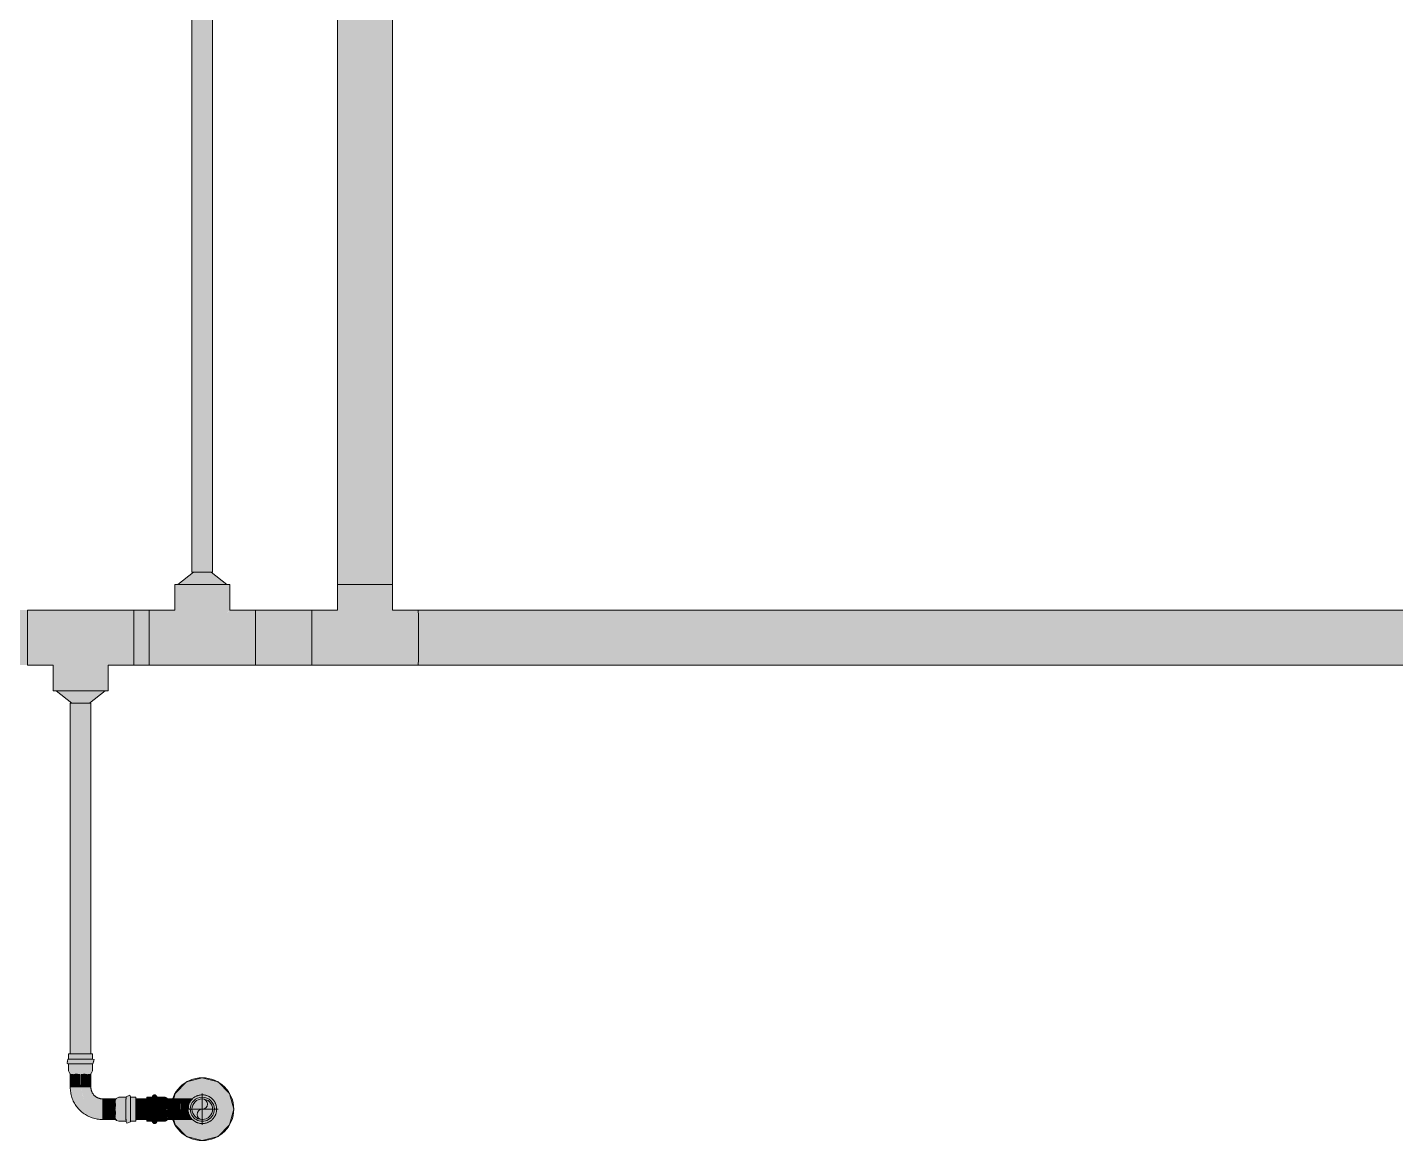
# Model space of a CAD drawing. Header units: inches. Extents: x -3385 to 41, y 7 to 1342.
# Drawn here: x -221.1 to -134.1, y 33.7 to 104.6 of the extents above; entities that cross this region are included whole.
import ezdxf

# ---------------------------------------------------------------- set-up
doc = ezdxf.new("R2010")
doc.units = ezdxf.units.IN
doc.header["$MEASUREMENT"] = 0
for name, color, linetype, lineweight in [('A-ANNO-NOTE', 131, 'Continuous', 9), ('P-PIPE', 3, 'Continuous', 9), ('P-PIPE-CNTR', 3, 'Continuous', 9)]:
    doc.layers.add(name, color=color, linetype=linetype, lineweight=lineweight)

# ---------------------------------------------------------------- blocks, each defined once
blk = doc.blocks.new('Victaulic-VicPress316-Elbow 90-45deg Style P568_P571 - Standard-V12-LOWER PARKING')
at = {"layer": 'P-PIPE'}
for points in [[(-212.958, 35.742), (-212.891, 35.742), (-212.891, 36.509), (-212.942, 36.602), (-213.036, 36.654), (-213.137, 36.591), (-213.182, 36.509), (-213.182, 35.742), (-212.963, 35.742)], [(-209.234, 35.742), (-209.161, 35.742), (-209.149, 36.071), (-209.33, 36.361), (-209.535, 36.521), (-209.667, 36.591), (-209.841, 36.636), (-210.022, 36.654), (-210.179, 36.602), (-210.333, 36.591), (-210.542, 36.471), (-210.67, 36.361), (-210.851, 36.071), (-210.839, 35.742), (-210.767, 35.742), (-210.542, 36.284), (-210, 36.509), (-209.458, 36.284), (-209.234, 35.743)], [(-213.182, 35.742), (-213.182, 36.509), (-213.52, 36.509), (-213.52, 35.742), (-213.308, 35.742)], [(-213.182, 34.976), (-213.182, 35.742), (-213.52, 35.742), (-213.52, 34.976)], [(-213.036, 34.83), (-212.937, 34.893), (-212.891, 34.976), (-212.891, 35.742), (-213.182, 35.742), (-213.182, 34.976), (-213.128, 34.877)], [(-212.854, 35.742), (-212.439, 35.742), (-212.439, 36.509), (-212.891, 36.495), (-212.891, 35.742)], [(-212.755, 34.976), (-212.439, 34.989), (-212.439, 35.742), (-212.891, 35.742), (-212.891, 34.976)], [(-212.317, 35.742), (-212.224, 35.755), (-212.25, 35.917), (-212.24, 36.098), (-212.245, 36.172), (-212.223, 36.212), (-212.253, 36.335), (-212.245, 36.385), (-212.222, 36.4), (-212.3, 36.461), (-212.377, 36.497), (-212.439, 36.497), (-212.439, 35.742), (-212.375, 35.742)], [(-212.439, 34.976), (-212.359, 34.989), (-212.224, 35.086), (-212.253, 35.124), (-212.241, 35.219), (-212.225, 35.282), (-212.244, 35.32), (-212.244, 35.517), (-212.241, 35.628), (-212.221, 35.742), (-212.439, 35.742), (-212.439, 34.989)], [(-211.393, 35.742), (-211.393, 36.4), (-212.24, 36.388), (-212.256, 36.376), (-212.237, 36.255), (-212.225, 36.202), (-212.245, 36.172), (-212.244, 35.976), (-212.249, 35.901), (-212.221, 35.742), (-211.537, 35.742)], [(-211.393, 35.085), (-211.393, 35.742), (-212.224, 35.729), (-212.25, 35.567), (-212.24, 35.387), (-212.245, 35.312), (-212.223, 35.273), (-212.253, 35.169), (-212.238, 35.096), (-212.219, 35.085)], [(-210.839, 35.742), (-210.838, 36.094), (-210.669, 36.362), (-210.635, 36.4), (-211.393, 36.39), (-211.381, 35.742), (-210.845, 35.742)], [(-210.625, 35.085), (-210.699, 35.166), (-210.851, 35.414), (-210.899, 35.597), (-210.912, 35.742), (-211.393, 35.742), (-211.393, 35.085), (-210.635, 35.085)], [(-209.978, 34.83), (-209.821, 34.883), (-209.667, 34.893), (-209.458, 35.013), (-209.33, 35.124), (-209.149, 35.414), (-209.103, 35.575), (-209.088, 35.742), (-209.234, 35.742), (-209.458, 35.2), (-210, 34.976), (-210.542, 35.2), (-210.767, 35.742), (-210.912, 35.742), (-210.897, 35.575), (-210.839, 35.393), (-210.67, 35.124), (-210.465, 34.963), (-210.333, 34.893), (-210.159, 34.848)], [(-209.234, 35.742), (-209.458, 36.284), (-210, 36.509), (-210.542, 36.284), (-210.767, 35.742), (-210.657, 35.743), (-210.635, 35.913), (-210.569, 36.072), (-210.465, 36.208), (-210.329, 36.312), (-210.17, 36.378), (-210, 36.4), (-209.83, 36.378), (-209.671, 36.312), (-209.535, 36.207), (-209.431, 36.072), (-209.365, 35.913), (-209.343, 35.742)], [(-210, 34.976), (-209.458, 35.2), (-209.234, 35.742), (-209.343, 35.741), (-209.365, 35.573), (-209.431, 35.414), (-209.54, 35.274), (-209.671, 35.173), (-209.83, 35.108), (-210.002, 35.086), (-210.17, 35.108), (-210.329, 35.173), (-210.465, 35.279), (-210.569, 35.414), (-210.635, 35.573), (-210.657, 35.742), (-210.767, 35.742), (-210.542, 35.2), (-210.161, 35.042)]]:
    blk.add_hatch(color=256, dxfattribs=at).paths.add_polyline_path(points, flags=0)
for p, q in [((-213.182, 36.509), (-213.52, 36.509)), ((-213.52, 36.509), (-213.52, 35.742)), ((-213.52, 35.742), (-213.52, 34.976)), ((-213.182, 35.742), (-213.182, 36.509)), ((-213.182, 34.976), (-213.182, 35.742)), ((-212.891, 35.742), (-212.891, 36.509)), ((-212.891, 34.976), (-212.891, 35.742)), ((-212.439, 36.509), (-212.891, 36.509)), ((-211.393, 36.4), (-212.287, 36.4)), ((-213.52, 34.976), (-213.182, 34.976)), ((-212.891, 34.976), (-212.439, 34.976)), ((-212.284, 35.085), (-211.393, 35.085)), ((-210.004, 35.085), (-210.01, 35.085)), ((-209.967, 35.086), (-209.993, 35.085))]:
    blk.add_line(p, q, dxfattribs=at)
at = {"layer": 'P-PIPE', "flags": 128}
for points in [[(-213.182, 36.509), (-213.181, 36.515), (-213.181, 36.52), (-213.18, 36.526), (-213.18, 36.532), (-213.179, 36.538), (-213.177, 36.543), (-213.176, 36.549), (-213.174, 36.555), (-213.172, 36.56), (-213.17, 36.565), (-213.168, 36.571), (-213.165, 36.576), (-213.162, 36.581), (-213.159, 36.586), (-213.156, 36.591), (-213.153, 36.596), (-213.149, 36.6), (-213.145, 36.605), (-213.141, 36.609), (-213.137, 36.613), (-213.133, 36.617), (-213.129, 36.621), (-213.124, 36.624), (-213.119, 36.628), (-213.115, 36.631), (-213.11, 36.634), (-213.105, 36.637), (-213.099, 36.64), (-213.094, 36.642), (-213.089, 36.644), (-213.083, 36.646), (-213.078, 36.648), (-213.072, 36.65), (-213.066, 36.651), (-213.061, 36.652), (-213.055, 36.653), (-213.049, 36.654), (-213.043, 36.654), (-213.038, 36.654), (-213.032, 36.654), (-213.026, 36.654), (-213.02, 36.653), (-213.014, 36.653), (-213.009, 36.652), (-213.003, 36.65), (-212.997, 36.649), (-212.992, 36.647), (-212.986, 36.645), (-212.981, 36.643), (-212.975, 36.641), (-212.97, 36.639), (-212.965, 36.636), (-212.96, 36.633), (-212.955, 36.63), (-212.95, 36.626), (-212.946, 36.623), (-212.941, 36.619), (-212.937, 36.615), (-212.933, 36.611), (-212.929, 36.607), (-212.925, 36.603), (-212.921, 36.598), (-212.918, 36.593), (-212.914, 36.589), (-212.911, 36.584), (-212.908, 36.579), (-212.906, 36.574), (-212.903, 36.568), (-212.901, 36.563), (-212.899, 36.557), (-212.897, 36.552), (-212.895, 36.546), (-212.894, 36.541), (-212.893, 36.535), (-212.892, 36.529), (-212.891, 36.523), (-212.891, 36.518), (-212.891, 36.512), (-212.891, 36.509)], [(-209.088, 35.742), (-209.089, 35.779), (-209.091, 35.815), (-209.095, 35.851), (-209.1, 35.887), (-209.106, 35.923), (-209.114, 35.959), (-209.124, 35.994), (-209.134, 36.029), (-209.146, 36.063), (-209.16, 36.097), (-209.175, 36.131), (-209.191, 36.163), (-209.209, 36.195), (-209.227, 36.227), (-209.247, 36.257), (-209.268, 36.287), (-209.291, 36.316), (-209.314, 36.344), (-209.339, 36.37), (-209.365, 36.396), (-209.391, 36.421), (-209.419, 36.445), (-209.447, 36.468), (-209.477, 36.489), (-209.507, 36.51), (-209.538, 36.529), (-209.57, 36.547), (-209.603, 36.563), (-209.636, 36.578), (-209.67, 36.592), (-209.704, 36.605), (-209.739, 36.616), (-209.774, 36.626), (-209.809, 36.634), (-209.845, 36.641), (-209.881, 36.646), (-209.917, 36.65), (-209.954, 36.653), (-209.99, 36.654), (-210.027, 36.654), (-210.063, 36.652), (-210.099, 36.649), (-210.136, 36.644), (-210.172, 36.638), (-210.207, 36.63), (-210.243, 36.621), (-210.278, 36.611), (-210.312, 36.599), (-210.346, 36.586), (-210.38, 36.571), (-210.412, 36.556), (-210.445, 36.538), (-210.476, 36.52), (-210.507, 36.5), (-210.537, 36.48), (-210.566, 36.457), (-210.594, 36.434), (-210.621, 36.41), (-210.647, 36.385), (-210.673, 36.358), (-210.697, 36.331), (-210.72, 36.303), (-210.741, 36.273), (-210.762, 36.243), (-210.781, 36.212), (-210.8, 36.181), (-210.817, 36.148), (-210.832, 36.115), (-210.846, 36.082), (-210.859, 36.048), (-210.871, 36.013), (-210.881, 35.978), (-210.89, 35.943), (-210.897, 35.907), (-210.903, 35.871), (-210.907, 35.835), (-210.91, 35.798), (-210.912, 35.762), (-210.912, 35.742)], [(-213.182, 36.509), (-213.182, 36.508), (-213.182, 36.506), (-213.182, 36.503), (-213.182, 36.499), (-213.182, 36.493), (-213.182, 36.487), (-213.182, 36.479), (-213.182, 36.47), (-213.182, 36.46), (-213.182, 36.448), (-213.182, 36.436), (-213.182, 36.422), (-213.182, 36.407), (-213.182, 36.392), (-213.182, 36.375), (-213.182, 36.357), (-213.182, 36.338), (-213.182, 36.318), (-213.182, 36.298), (-213.182, 36.276), (-213.182, 36.254), (-213.182, 36.231), (-213.182, 36.207), (-213.182, 36.182), (-213.182, 36.156), (-213.182, 36.13), (-213.182, 36.104), (-213.182, 36.076), (-213.182, 36.048), (-213.182, 36.02), (-213.182, 35.991), (-213.182, 35.962), (-213.182, 35.932), (-213.182, 35.903), (-213.182, 35.873), (-213.182, 35.842), (-213.182, 35.812), (-213.182, 35.781), (-213.182, 35.751), (-213.182, 35.742)], [(-213.182, 35.742), (-213.182, 35.712), (-213.182, 35.681), (-213.182, 35.65), (-213.182, 35.62), (-213.182, 35.59), (-213.182, 35.56), (-213.182, 35.53), (-213.182, 35.501), (-213.182, 35.472), (-213.182, 35.444), (-213.182, 35.416), (-213.182, 35.388), (-213.182, 35.361), (-213.182, 35.335), (-213.182, 35.309), (-213.182, 35.284), (-213.182, 35.26), (-213.182, 35.237), (-213.182, 35.214), (-213.182, 35.192), (-213.182, 35.171), (-213.182, 35.151), (-213.182, 35.132), (-213.182, 35.114), (-213.182, 35.097), (-213.182, 35.081), (-213.182, 35.066), (-213.182, 35.052), (-213.182, 35.04), (-213.182, 35.028), (-213.182, 35.017), (-213.182, 35.008), (-213.182, 35), (-213.182, 34.993), (-213.182, 34.987), (-213.182, 34.982), (-213.182, 34.979), (-213.182, 34.977), (-213.182, 34.976), (-213.182, 34.976)], [(-213.182, 36.467), (-213.182, 36.477), (-213.182, 36.485), (-213.182, 36.492), (-213.182, 36.498), (-213.182, 36.502), (-213.182, 36.506), (-213.182, 36.508), (-213.182, 36.509), (-213.182, 36.509)], [(-212.891, 35.742), (-212.891, 35.773), (-212.891, 35.803), (-212.891, 35.834), (-212.891, 35.864), (-212.891, 35.895), (-212.891, 35.924), (-212.891, 35.954), (-212.891, 35.983), (-212.891, 36.012), (-212.891, 36.041), (-212.891, 36.069), (-212.891, 36.096), (-212.891, 36.123), (-212.891, 36.149), (-212.891, 36.175), (-212.891, 36.2), (-212.891, 36.224), (-212.891, 36.248), (-212.891, 36.27), (-212.891, 36.292), (-212.891, 36.313), (-212.891, 36.333), (-212.891, 36.352), (-212.891, 36.37), (-212.891, 36.387), (-212.891, 36.403), (-212.891, 36.418), (-212.891, 36.432), (-212.891, 36.445), (-212.891, 36.457), (-212.891, 36.467), (-212.891, 36.477), (-212.891, 36.485), (-212.891, 36.492), (-212.891, 36.498), (-212.891, 36.502), (-212.891, 36.506), (-212.891, 36.508), (-212.891, 36.509), (-212.891, 36.509)], [(-212.891, 34.976), (-212.891, 34.976), (-212.891, 34.978), (-212.891, 34.981), (-212.891, 34.986), (-212.891, 34.991), (-212.891, 34.998), (-212.891, 35.006), (-212.891, 35.015), (-212.891, 35.025), (-212.891, 35.036), (-212.891, 35.049), (-212.891, 35.062), (-212.891, 35.077), (-212.891, 35.093), (-212.891, 35.11), (-212.891, 35.127), (-212.891, 35.146), (-212.891, 35.166), (-212.891, 35.187), (-212.891, 35.208), (-212.891, 35.231), (-212.891, 35.254), (-212.891, 35.278), (-212.891, 35.303), (-212.891, 35.328), (-212.891, 35.354), (-212.891, 35.381), (-212.891, 35.408), (-212.891, 35.436), (-212.891, 35.464), (-212.891, 35.493), (-212.891, 35.522), (-212.891, 35.552), (-212.891, 35.582), (-212.891, 35.612), (-212.891, 35.642), (-212.891, 35.673), (-212.891, 35.703), (-212.891, 35.734), (-212.891, 35.742)], [(-212.891, 36.509), (-212.891, 36.508), (-212.891, 36.506), (-212.891, 36.503), (-212.891, 36.499), (-212.891, 36.493), (-212.891, 36.487), (-212.891, 36.479), (-212.891, 36.47)], [(-212.439, 36.509), (-212.428, 36.509), (-212.417, 36.508), (-212.406, 36.507), (-212.396, 36.505), (-212.385, 36.503), (-212.374, 36.501), (-212.364, 36.498), (-212.353, 36.495), (-212.343, 36.491), (-212.333, 36.487), (-212.323, 36.483), (-212.313, 36.478), (-212.304, 36.473), (-212.294, 36.467), (-212.285, 36.461), (-212.276, 36.455), (-212.268, 36.448), (-212.259, 36.441), (-212.251, 36.434), (-212.244, 36.426), (-212.236, 36.418), (-212.229, 36.41), (-212.222, 36.401), (-212.221, 36.4)], [(-211.393, 36.4), (-211.337, 36.4), (-211.282, 36.4), (-211.226, 36.4), (-211.171, 36.4), (-211.116, 36.4), (-211.062, 36.4), (-211.008, 36.4), (-210.955, 36.4), (-210.902, 36.4), (-210.851, 36.4), (-210.8, 36.4), (-210.75, 36.4), (-210.701, 36.4), (-210.653, 36.4), (-210.625, 36.4)], [(-210.912, 35.742), (-210.911, 35.706), (-210.909, 35.669), (-210.905, 35.633), (-210.9, 35.597), (-210.894, 35.561), (-210.886, 35.525), (-210.876, 35.49), (-210.866, 35.455), (-210.854, 35.421), (-210.84, 35.387), (-210.825, 35.354), (-210.809, 35.321), (-210.791, 35.289), (-210.773, 35.258), (-210.753, 35.227), (-210.732, 35.198), (-210.709, 35.169), (-210.686, 35.141), (-210.661, 35.114), (-210.635, 35.088), (-210.609, 35.063), (-210.581, 35.039), (-210.553, 35.017), (-210.523, 34.995), (-210.493, 34.975), (-210.462, 34.956), (-210.43, 34.938), (-210.397, 34.921), (-210.364, 34.906), (-210.33, 34.892), (-210.296, 34.88), (-210.261, 34.868), (-210.226, 34.859), (-210.191, 34.85), (-210.155, 34.843), (-210.119, 34.838), (-210.083, 34.834), (-210.046, 34.831), (-210.01, 34.83), (-209.973, 34.831), (-209.937, 34.832), (-209.901, 34.836), (-209.864, 34.84), (-209.828, 34.846), (-209.793, 34.854), (-209.757, 34.863), (-209.722, 34.873), (-209.688, 34.885), (-209.654, 34.898), (-209.62, 34.913), (-209.588, 34.929), (-209.555, 34.946), (-209.524, 34.964), (-209.493, 34.984), (-209.463, 35.005), (-209.434, 35.027), (-209.406, 35.05), (-209.379, 35.074), (-209.353, 35.1), (-209.327, 35.126), (-209.303, 35.154), (-209.28, 35.182), (-209.259, 35.211), (-209.238, 35.241), (-209.219, 35.272), (-209.2, 35.304), (-209.183, 35.336), (-209.168, 35.369), (-209.154, 35.403), (-209.141, 35.437), (-209.129, 35.471), (-209.119, 35.506), (-209.11, 35.542), (-209.103, 35.577), (-209.097, 35.613), (-209.093, 35.65), (-209.09, 35.686), (-209.088, 35.723), (-209.088, 35.742)], [(-210.002, 36.4), (-210, 36.4), (-210, 36.4)], [(-213.182, 34.976), (-213.182, 34.976), (-213.182, 34.978), (-213.182, 34.981), (-213.182, 34.986), (-213.182, 34.991), (-213.182, 34.998), (-213.182, 35.006), (-213.182, 35.015)], [(-212.891, 34.976), (-212.891, 34.97), (-212.891, 34.964), (-212.892, 34.958), (-212.892, 34.953), (-212.893, 34.947), (-212.895, 34.941), (-212.896, 34.936), (-212.898, 34.93), (-212.9, 34.924), (-212.902, 34.919), (-212.904, 34.914), (-212.907, 34.909), (-212.91, 34.903), (-212.913, 34.898), (-212.916, 34.894), (-212.919, 34.889), (-212.923, 34.884), (-212.927, 34.88), (-212.931, 34.875), (-212.935, 34.871), (-212.939, 34.867), (-212.943, 34.864), (-212.948, 34.86), (-212.953, 34.857), (-212.957, 34.853), (-212.962, 34.85), (-212.967, 34.847), (-212.973, 34.845), (-212.978, 34.842), (-212.983, 34.84), (-212.989, 34.838), (-212.994, 34.836), (-213, 34.835), (-213.006, 34.833), (-213.011, 34.832), (-213.017, 34.831), (-213.023, 34.831), (-213.029, 34.83), (-213.034, 34.83), (-213.04, 34.83), (-213.046, 34.831), (-213.052, 34.831), (-213.058, 34.832), (-213.063, 34.833), (-213.069, 34.834), (-213.075, 34.835), (-213.08, 34.837), (-213.086, 34.839), (-213.091, 34.841), (-213.097, 34.843), (-213.102, 34.846), (-213.107, 34.849), (-213.112, 34.852), (-213.117, 34.855), (-213.122, 34.858), (-213.126, 34.862), (-213.131, 34.865), (-213.135, 34.869), (-213.139, 34.873), (-213.143, 34.877), (-213.147, 34.882), (-213.151, 34.886), (-213.154, 34.891), (-213.158, 34.896), (-213.161, 34.901), (-213.164, 34.906), (-213.166, 34.911), (-213.169, 34.916), (-213.171, 34.922), (-213.173, 34.927), (-213.175, 34.933), (-213.177, 34.938), (-213.178, 34.944), (-213.179, 34.949), (-213.18, 34.955), (-213.181, 34.961), (-213.181, 34.967), (-213.181, 34.973), (-213.182, 34.976)], [(-212.891, 35.017), (-212.891, 35.008), (-212.891, 35), (-212.891, 34.993), (-212.891, 34.987), (-212.891, 34.982), (-212.891, 34.979), (-212.891, 34.977), (-212.891, 34.976), (-212.891, 34.976)], [(-212.221, 35.085), (-212.228, 35.076), (-212.235, 35.068), (-212.242, 35.06), (-212.25, 35.052), (-212.258, 35.045), (-212.266, 35.038), (-212.275, 35.031), (-212.284, 35.024), (-212.293, 35.018), (-212.302, 35.013), (-212.311, 35.007), (-212.321, 35.003), (-212.331, 34.998), (-212.341, 34.994), (-212.351, 34.99), (-212.362, 34.987), (-212.372, 34.984), (-212.383, 34.982), (-212.394, 34.98), (-212.404, 34.978), (-212.415, 34.977), (-212.426, 34.976), (-212.437, 34.976), (-212.439, 34.976)], [(-210.625, 35.085), (-210.64, 35.085), (-210.688, 35.085), (-210.736, 35.085), (-210.786, 35.085), (-210.837, 35.085), (-210.888, 35.085), (-210.941, 35.085), (-210.994, 35.085), (-211.047, 35.085), (-211.102, 35.085), (-211.156, 35.085), (-211.211, 35.085), (-211.267, 35.085), (-211.322, 35.085), (-211.378, 35.085), (-211.393, 35.085)]]:
    blk.add_lwpolyline(points, dxfattribs=at)
at = {"layer": 'P-PIPE'}
for start, end in [(359.99975, 179.99975), (179.99975, 359.99975)]:
    blk.add_arc((-210, 35.742), 0.766, start, end, dxfattribs=at)
blk = doc.blocks.new('Victaulic-VicPress316-Elbow 90-45deg Style P568_P571 - Standard-1142525-LOWER PARKING')
at = {"layer": 'P-PIPE'}
for points in [[(-218.509, 38.924), (-217.033, 38.924), (-216.976, 38.925), (-216.979, 39.262), (-218.454, 39.263), (-218.509, 39.262), (-218.509, 38.924)], [(-218.509, 38.633), (-217.032, 38.633), (-216.975, 38.634), (-216.832, 38.78), (-216.979, 38.924), (-218.399, 38.925), (-218.515, 38.918), (-218.655, 38.778), (-218.51, 38.634)], [(-218.509, 38.181), (-217.028, 38.182), (-216.976, 38.181), (-216.976, 38.633), (-218.468, 38.633), (-218.509, 38.633), (-218.509, 38.303)], [(-218.4, 37.963), (-218.377, 37.993), (-218.297, 37.983), (-218.237, 37.989), (-218.205, 37.967), (-218.066, 37.998), (-217.861, 37.989), (-217.734, 37.969), (-217.521, 37.998), (-217.356, 37.985), (-217.276, 37.969), (-217.241, 37.988), (-217.126, 37.989), (-217.107, 37.992), (-217.085, 37.964), (-217.006, 38.066), (-216.995, 38.114), (-216.991, 38.118), (-216.991, 38.181), (-218.479, 38.181), (-218.509, 38.181), (-218.481, 38.059), (-218.401, 37.964)], [(-218.4, 37.135), (-218.075, 37.138), (-217.746, 37.138), (-217.759, 37.969), (-217.978, 37.999), (-218.094, 37.993), (-218.215, 37.969), (-218.258, 37.987), (-218.354, 37.987), (-218.381, 37.992), (-218.4, 37.963)], [(-214.707, 34.83), (-214.561, 34.978), (-214.564, 36.287), (-214.566, 36.513), (-214.709, 36.652), (-214.852, 36.509), (-214.856, 35.279), (-214.852, 34.975), (-214.709, 34.832)], [(-216.35, 35.085), (-215.519, 35.086), (-215.494, 35.109), (-215.505, 35.191), (-215.501, 35.252), (-215.522, 35.284), (-215.493, 35.424), (-215.501, 35.617), (-215.526, 35.745), (-216.353, 35.745), (-216.35, 35.095)], [(-215.304, 34.976), (-215.307, 36.287), (-215.305, 36.508), (-215.426, 36.48), (-215.519, 36.399), (-215.494, 36.377), (-215.505, 36.296), (-215.501, 36.236), (-215.523, 36.204), (-215.493, 36.065), (-215.502, 35.859), (-215.523, 35.732), (-215.493, 35.52), (-215.505, 35.355), (-215.52, 35.275), (-215.501, 35.24), (-215.498, 35.125), (-215.495, 35.106), (-215.521, 35.084), (-215.422, 35.005), (-215.373, 34.995), (-215.367, 34.991), (-215.305, 34.976)], [(-214.561, 34.976), (-214.223, 34.978), (-214.226, 36.287), (-214.223, 36.509), (-214.561, 36.509), (-214.564, 35.231), (-214.561, 34.978)], [(-216.521, 35.119), (-216.804, 35.16), (-216.852, 35.167), (-216.742, 35.15), (-216.567, 35.125)]]:
    blk.add_hatch(color=256, dxfattribs=at).paths.add_polyline_path(points, flags=0)
h = blk.add_hatch(color=256, dxfattribs=at)
h.paths.add_polyline_path([(-217.085, 37.135), (-217.096, 37.978), (-217.11, 37.993), (-217.192, 37.984), (-217.269, 37.976), (-217.285, 37.967), (-217.468, 37.998), (-217.618, 37.99), (-217.746, 37.966), (-217.746, 37.138), (-217.096, 37.136)], flags=0)
h.paths.add_polyline_path([(-217.096, 37.136), (-217.096, 37.137), (-217.107, 37.987)], flags=0)
h.paths.add_polyline_path([(-217.632, 37.138), (-217.632, 37.138), (-217.618, 37.368)], flags=0)
h = blk.add_hatch(color=256, dxfattribs=at)
h.paths.add_polyline_path([(-216.35, 35.085), (-216.353, 35.322), (-216.353, 35.745), (-217.05, 35.932), (-217.56, 36.441), (-217.746, 37.138), (-218.4, 37.135), (-218.375, 37.009), (-218.34, 36.729), (-218.222, 36.31), (-218.133, 36.15), (-217.8, 35.685), (-217.27, 35.322), (-217.134, 35.241), (-216.852, 35.167), (-216.35, 35.085)], flags=0)
h.paths.add_polyline_path([(-216.352, 35.174), (-216.352, 35.174), (-216.804, 35.22)], flags=0)
h = blk.add_hatch(color=256, dxfattribs=at)
h.paths.add_polyline_path([(-216.353, 35.745), (-216.358, 36.403), (-216.87, 36.615), (-217.096, 37.136), (-217.746, 37.138), (-217.548, 36.43), (-217.05, 35.932), (-216.354, 35.745)], flags=0)
h.paths.add_polyline_path([(-216.502, 35.838), (-216.353, 35.859), (-216.353, 35.859)], flags=0)
h = blk.add_hatch(color=256, dxfattribs=at)
h.paths.add_polyline_path([(-216.353, 36.073), (-216.353, 36.073), (-215.858, 36.073)], flags=0)
h.paths.add_polyline_path([(-216.353, 35.97), (-216.353, 35.97), (-216.146, 35.993)], flags=0)
h.paths.add_polyline_path([(-216.353, 35.859), (-216.353, 35.859), (-215.526, 35.909)], flags=0)
h.paths.add_polyline_path([(-216.353, 35.745), (-215.522, 35.758), (-215.492, 35.977), (-215.497, 36.092), (-215.52, 36.213), (-215.502, 36.257), (-215.5, 36.353), (-215.495, 36.38), (-215.522, 36.4), (-216.35, 36.39), (-216.353, 35.82)], flags=0)
h = blk.add_hatch(color=256, dxfattribs=at)
h.paths.add_polyline_path([(-215.304, 34.976), (-214.852, 34.976), (-214.855, 36.287), (-214.854, 36.509), (-215.304, 36.509), (-215.307, 35.279), (-215.304, 34.979)], flags=0)
h.paths.add_polyline_path([(-215.305, 36.398), (-215.305, 36.398), (-214.879, 36.398)], flags=0)
for p, q in [((-218.509, 39.262), (-218.509, 38.924)), ((-216.976, 38.924), (-216.976, 39.262)), ((-218.509, 38.633), (-218.509, 38.181)), ((-216.976, 38.181), (-216.976, 38.633)), ((-218.509, 38.181), (-218.4, 37.963)), ((-218.4, 38.024), (-218.4, 37.135)), ((-216.976, 38.181), (-217.085, 37.963)), ((-217.085, 37.135), (-217.085, 38.021)), ((-215.467, 36.4), (-216.35, 36.4)), ((-215.304, 36.509), (-215.522, 36.4)), ((-214.852, 36.509), (-215.304, 36.509)), ((-214.223, 36.509), (-214.561, 36.509)), ((-216.35, 35.085), (-215.466, 35.085)), ((-215.467, 35.03), (-215.522, 35.085)), ((-215.304, 34.976), (-215.467, 35.03)), ((-215.304, 34.976), (-214.852, 34.976)), ((-214.561, 34.976), (-214.223, 34.976))]:
    blk.add_line(p, q, dxfattribs=at)
at = {"layer": 'P-PIPE', "flags": 128}
for points in [[(-216.889, 38.895), (-216.964, 38.923), (-216.972, 38.924), (-216.978, 38.924), (-216.983, 38.924), (-216.99, 38.924), (-216.997, 38.924), (-217.005, 38.925), (-217.015, 38.925), (-217.025, 38.925), (-217.037, 38.925), (-217.05, 38.925), (-217.064, 38.925), (-217.079, 38.925), (-217.095, 38.925), (-217.112, 38.925), (-217.13, 38.926), (-217.149, 38.926), (-217.169, 38.926), (-217.19, 38.926), (-217.211, 38.926), (-217.234, 38.926), (-217.257, 38.926), (-217.281, 38.926), (-217.306, 38.926), (-217.332, 38.926), (-217.358, 38.926), (-217.385, 38.926), (-217.412, 38.927), (-217.44, 38.927), (-217.469, 38.927), (-217.498, 38.927), (-217.527, 38.927), (-217.557, 38.927), (-217.586, 38.927), (-217.617, 38.927), (-217.647, 38.927), (-217.678, 38.927), (-217.708, 38.927), (-217.739, 38.927), (-217.769, 38.927), (-217.8, 38.927), (-217.831, 38.927), (-217.861, 38.927), (-217.891, 38.927), (-217.921, 38.927), (-217.951, 38.927), (-217.98, 38.927), (-218.009, 38.927), (-218.038, 38.927), (-218.066, 38.927), (-218.094, 38.927), (-218.121, 38.926), (-218.147, 38.926), (-218.173, 38.926), (-218.198, 38.926), (-218.222, 38.926), (-218.246, 38.926), (-218.269, 38.926), (-218.29, 38.926), (-218.312, 38.926), (-218.332, 38.926), (-218.351, 38.926), (-218.369, 38.926), (-218.387, 38.925), (-218.403, 38.925), (-218.418, 38.925), (-218.432, 38.925), (-218.445, 38.925), (-218.457, 38.925), (-218.468, 38.925), (-218.478, 38.925), (-218.487, 38.924), (-218.494, 38.924), (-218.501, 38.924), (-218.507, 38.924), (-218.512, 38.924), (-218.519, 38.923), (-218.546, 38.919), (-218.596, 38.662)], [(-218.475, 38.632), (-218.484, 38.632), (-218.492, 38.632), (-218.499, 38.632), (-218.505, 38.632), (-218.511, 38.632), (-218.517, 38.633), (-218.531, 38.634), (-218.596, 38.662)], [(-216.889, 38.895), (-216.959, 38.634), (-216.97, 38.633), (-216.976, 38.632), (-216.982, 38.632), (-216.988, 38.632), (-216.995, 38.632), (-217.003, 38.632), (-217.012, 38.632)], [(-218.4, 37.135), (-218.399, 37.053), (-218.394, 36.971), (-218.386, 36.89), (-218.374, 36.808), (-218.359, 36.728), (-218.342, 36.648), (-218.32, 36.569), (-218.296, 36.49), (-218.269, 36.413), (-218.238, 36.337), (-218.205, 36.262), (-218.169, 36.188), (-218.129, 36.116), (-218.087, 36.046), (-218.042, 35.977), (-217.994, 35.911), (-217.944, 35.846), (-217.891, 35.783), (-217.836, 35.723), (-217.778, 35.664), (-217.718, 35.608), (-217.656, 35.555), (-217.592, 35.504), (-217.576, 35.491)], [(-216.789, 36.546), (-216.813, 36.564), (-216.835, 36.583), (-216.857, 36.602), (-216.878, 36.623), (-216.898, 36.645), (-216.917, 36.667), (-216.935, 36.69), (-216.953, 36.714), (-216.969, 36.738), (-216.984, 36.763), (-216.999, 36.789), (-217.012, 36.815), (-217.024, 36.842), (-217.036, 36.869), (-217.046, 36.897), (-217.055, 36.925), (-217.062, 36.953), (-217.069, 36.982), (-217.075, 37.011), (-217.079, 37.04), (-217.082, 37.069), (-217.084, 37.098), (-217.085, 37.128), (-217.085, 37.135)], [(-214.62, 36.625), (-214.851, 36.531), (-214.852, 36.517), (-214.853, 36.511), (-214.853, 36.505), (-214.853, 36.498), (-214.853, 36.491), (-214.853, 36.483), (-214.854, 36.473), (-214.854, 36.463), (-214.854, 36.451), (-214.854, 36.439), (-214.854, 36.425), (-214.854, 36.41), (-214.855, 36.395), (-214.855, 36.378), (-214.855, 36.36), (-214.855, 36.341), (-214.855, 36.322), (-214.855, 36.301), (-214.855, 36.279), (-214.856, 36.257), (-214.856, 36.234), (-214.856, 36.21), (-214.856, 36.185), (-214.856, 36.16), (-214.856, 36.134), (-214.856, 36.107), (-214.856, 36.079), (-214.856, 36.052), (-214.856, 36.023), (-214.856, 35.995), (-214.856, 35.965), (-214.856, 35.936), (-214.857, 35.906), (-214.857, 35.876), (-214.857, 35.846), (-214.857, 35.815), (-214.857, 35.784), (-214.857, 35.754), (-214.857, 35.723), (-214.857, 35.692), (-214.857, 35.662), (-214.857, 35.631), (-214.857, 35.601), (-214.857, 35.571), (-214.856, 35.541), (-214.856, 35.512), (-214.856, 35.483), (-214.856, 35.454), (-214.856, 35.426), (-214.856, 35.398), (-214.856, 35.371), (-214.856, 35.344), (-214.856, 35.318), (-214.856, 35.293), (-214.856, 35.269), (-214.856, 35.245), (-214.855, 35.222), (-214.855, 35.2), (-214.855, 35.178), (-214.855, 35.158), (-214.855, 35.138), (-214.855, 35.12), (-214.855, 35.102), (-214.855, 35.086), (-214.854, 35.07), (-214.854, 35.056), (-214.854, 35.042), (-214.854, 35.03), (-214.854, 35.019), (-214.854, 35.009), (-214.853, 35), (-214.853, 34.992), (-214.853, 34.985), (-214.853, 34.978), (-214.853, 34.972), (-214.852, 34.965), (-214.849, 34.945), (-214.794, 34.859)], [(-214.62, 36.625), (-214.562, 36.526), (-214.561, 36.516), (-214.561, 36.509), (-214.561, 36.503), (-214.561, 36.497), (-214.56, 36.489), (-214.56, 36.481), (-214.56, 36.471)], [(-216.35, 36.4), (-216.379, 36.4), (-216.409, 36.402), (-216.438, 36.405), (-216.467, 36.409), (-216.496, 36.414), (-216.525, 36.421), (-216.553, 36.428), (-216.581, 36.437), (-216.609, 36.447), (-216.636, 36.458), (-216.663, 36.47), (-216.689, 36.483), (-216.715, 36.497), (-216.74, 36.512), (-216.765, 36.528), (-216.789, 36.545), (-216.789, 36.546)], [(-217.576, 35.491), (-217.509, 35.444), (-217.44, 35.399), (-217.37, 35.357), (-217.298, 35.317), (-217.225, 35.281), (-217.15, 35.247), (-217.074, 35.217), (-216.996, 35.189), (-216.918, 35.165), (-216.839, 35.144), (-216.759, 35.126), (-216.678, 35.111), (-216.597, 35.1), (-216.515, 35.091), (-216.433, 35.086), (-216.351, 35.085), (-216.35, 35.085)], [(-214.56, 35.017), (-214.56, 35.007), (-214.56, 34.998), (-214.56, 34.99), (-214.561, 34.983), (-214.561, 34.977), (-214.561, 34.971), (-214.562, 34.963), (-214.568, 34.931), (-214.794, 34.859)]]:
    blk.add_lwpolyline(points, dxfattribs=at)
at = {"layer": 'P-PIPE'}
for centre, major_axis, ratio, start_param, end_param in [((-217.743, 39.262), (0.767, 0), 0.004167, 0.005587, 3.141593), ((-217.743, 38.924), (0.767, 0), 0.004167, 0.005587, 3.141593), ((-217.743, 38.633), (-0.767, 0), 0.004167, 3.14718, 6.283185), ((-215.522, 35.742), (0, 0.657), 0.005587, 0, 0.00745), ((-214.852, 35.742), (0, 0.766), 0.005587, 0, 3.137426), ((-214.561, 35.742), (0, 0.766), 0.005587, 0, 3.137426), ((-214.223, 35.742), (0, 0.766), 0.005587, 0, 3.137426), ((-214.223, 35.742), (0, 0.766), 0.005587, 5.901491, 6.087444), ((-214.223, 35.742), (0, 0.766), 0.005587, 3.340887, 3.524625)]:
    blk.add_ellipse(centre, major_axis=major_axis, ratio=ratio, start_param=start_param, end_param=end_param, dxfattribs=at)

msp = doc.modelspace()

# ---------------------------------------------------------------- hatches: boundary and pattern name
at = {"layer": 'A-ANNO-NOTE'}
h = msp.add_hatch(color=256, dxfattribs=at)
edge = h.paths.add_edge_path(flags=0)
edge.add_arc((-210, 35.743), 2, 0, 360)
msp.add_hatch(color=256, dxfattribs=at).paths.add_polyline_path([(-210, 33.743), (-209, 34.011), (-208.268, 34.743), (-208, 35.743), (-208.268, 36.743), (-209, 37.475), (-210, 37.743), (-211, 37.475), (-211.732, 36.743), (-212, 35.743), (-211.732, 34.743), (-211, 34.011)], flags=0)
at = {"layer": 'P-PIPE'}
for points in [[(-201.396, 69.128), (-200.308, 69.131), (-199.646, 69.131), (-199.646, 168.743), (-201.396, 168.74), (-201.396, 69.128)], [(-197.896, 69.128), (-197.896, 168.74), (-198.771, 168.743), (-199.646, 168.743), (-199.642, 69.131), (-197.899, 69.128)], [(-210, 69.909), (-210.003, 140.223), (-210.658, 140.223), (-210.658, 69.909), (-210.17, 69.909)], [(-210, 69.909), (-209.343, 69.91), (-209.346, 140.223), (-210, 140.223), (-210, 81.632)], [(-209.997, 69.121), (-209.999, 69.907), (-210.57, 69.904), (-211.563, 69.128), (-210.291, 69.122), (-210.086, 69.121)], [(-209.997, 69.121), (-208.438, 69.128), (-209.438, 69.909), (-209.999, 69.907), (-209.997, 69.166)], [(-209.997, 65.735), (-208.25, 67.492), (-208.25, 69.128), (-208.76, 69.123), (-211.69, 69.126), (-211.75, 69.128), (-211.75, 67.492), (-210.45, 66.188), (-210.291, 66.029)], [(-209.544, 69.121), (-211.563, 69.128), (-211.565, 69.131), (-211.209, 69.122), (-209.643, 69.121)], [(-199.642, 65.746), (-197.896, 67.492), (-197.896, 69.128), (-198.98, 69.131), (-201.396, 69.128), (-201.396, 67.492), (-200.699, 66.801), (-199.936, 66.04)], [(-213.383, 65.742), (-213.383, 65.742), (-213.386, 67.492), (-214.357, 67.492), (-214.354, 66.611), (-214.353, 65.742)], [(-208.811, 63.992), (-206.614, 63.993), (-206.611, 64.861), (-206.614, 67.492), (-208.25, 67.492), (-208.76, 66.974), (-209.997, 65.735), (-211.751, 67.492), (-213.386, 67.492), (-213.383, 66.403), (-213.384, 63.992)], [(-203.028, 65.742), (-203.031, 67.492), (-206.614, 67.492), (-206.611, 66.319), (-206.611, 65.742), (-203.028, 65.742)], [(-66.832, 65.742), (-66.836, 67.492), (-196.26, 67.488), (-196.257, 66.33), (-196.256, 65.742), (-69.012, 65.742)], [(-223.004, 63.992), (-221.129, 63.993), (-221.125, 65.165), (-221.125, 65.742), (-292.611, 65.742), (-292.614, 63.992), (-235.023, 63.992)], [(-215.993, 62.356), (-215.993, 63.992), (-216.503, 64.51), (-217.739, 65.749), (-219.493, 63.992), (-219.493, 62.356), (-218.87, 62.362), (-216.041, 62.358)], [(-214.04, 63.992), (-213.386, 63.992), (-213.383, 65.165), (-213.383, 65.742), (-214.353, 65.742), (-214.356, 63.992)], [(-206.614, 63.992), (-203.031, 63.992), (-203.028, 64.867), (-203.028, 65.742), (-206.611, 65.742), (-206.614, 64.021)], [(-219.302, 62.354), (-219.305, 62.356), (-218.034, 62.362), (-219.305, 62.354)], [(-217.178, 61.576), (-216.18, 62.356), (-217.445, 62.362), (-219.305, 62.356), (-218.305, 61.576), (-217.18, 61.576)], [(-218.4, 39.263), (-217.743, 39.276), (-217.743, 61.578), (-218.4, 61.575), (-218.4, 39.264)], [(-217.085, 39.263), (-217.085, 61.575), (-217.573, 61.578), (-217.743, 61.578), (-217.734, 39.265), (-217.086, 39.263)], [(-213.52, 35.742), (-213.527, 36.398), (-214.224, 36.391), (-214.219, 35.742)], [(-210, 35.085), (-209.83, 35.108), (-209.671, 35.173), (-209.535, 35.278), (-209.431, 35.414), (-209.365, 35.573), (-209.343, 35.743), (-209.365, 35.913), (-209.431, 36.072), (-209.535, 36.208), (-209.671, 36.312), (-209.83, 36.378), (-210, 36.4), (-210.17, 36.378), (-210.329, 36.312), (-210.465, 36.208), (-210.569, 36.072), (-210.635, 35.913), (-210.658, 35.743), (-210.635, 35.573), (-210.569, 35.414), (-210.465, 35.278), (-210.329, 35.173), (-210.17, 35.108)]]:
    msp.add_hatch(color=256, dxfattribs=at).paths.add_polyline_path(points, flags=0)
h = msp.add_hatch(color=256, dxfattribs=at)
h.paths.add_polyline_path([(-292.611, 66.617), (-292.611, 66.617), (-287.448, 66.586)], flags=0)
h.paths.add_polyline_path([(-221.125, 65.742), (-221.129, 67.492), (-292.614, 67.492), (-292.611, 66.617), (-292.611, 65.742), (-235.023, 65.742)], flags=0)
h = msp.add_hatch(color=256, dxfattribs=at)
h.paths.add_polyline_path([(-221.126, 66.623), (-221.125, 66.623), (-217.548, 66.401)], flags=0)
h.paths.add_polyline_path([(-219.594, 63.992), (-219.493, 63.992), (-218.192, 65.296), (-217.739, 65.749), (-215.991, 63.992), (-214.357, 63.992), (-214.354, 65.081), (-214.357, 67.492), (-221.129, 67.492), (-221.126, 66.623), (-221.129, 63.992)], flags=0)
h.paths.add_polyline_path([(-221.125, 66.202), (-221.125, 66.202), (-217.548, 66.202)], flags=0)
h = msp.add_hatch(color=256, dxfattribs=at)
h.paths.add_polyline_path([(-203.031, 63.992), (-196.26, 63.992), (-196.257, 64.87), (-196.26, 67.492), (-197.9, 67.488), (-199.642, 65.746), (-201.396, 67.492), (-203.031, 67.492), (-203.028, 66.408), (-203.031, 63.992)], flags=0)
h.paths.add_polyline_path([(-203.028, 66.801), (-203.028, 66.801), (-200.968, 66.868)], flags=0)
h = msp.add_hatch(color=256, dxfattribs=at)
h.paths.add_polyline_path([(-77.75, 63.992), (-66.836, 63.994), (-66.833, 64.919), (-66.833, 65.742), (-196.256, 65.742), (-196.259, 63.992), (-147.649, 63.992)], flags=0)
h.paths.add_polyline_path([(-196.257, 64.226), (-196.258, 64.226), (-182.599, 64.226)], flags=0)
h = msp.add_hatch(color=256, dxfattribs=at)
h.paths.add_polyline_path([(-213.52, 35.61), (-213.52, 35.742), (-214.227, 35.742), (-214.227, 35.61)], flags=0)
h.paths.add_polyline_path([(-214.222, 35.085), (-213.52, 35.093), (-213.52, 35.203), (-213.52, 35.213), (-213.528, 35.61), (-214.227, 35.61), (-214.223, 35.085)], flags=0)
h.paths.add_polyline_path([(-213.52, 35.474), (-213.52, 35.474), (-214.226, 35.474)], flags=0)

# ---------------------------------------------------------------- linework, layer by layer
at = {"layer": 'A-ANNO-NOTE'}
for p, q in [((-211, 37.475), (-211.732, 36.743)), ((-210, 37.743), (-211, 37.475)), ((-209, 37.475), (-210, 37.743)), ((-208.268, 36.743), (-209, 37.475)), ((-211.732, 36.743), (-212, 35.743)), ((-208, 35.743), (-208.268, 36.743)), ((-212, 35.743), (-211.732, 34.743)), ((-208.268, 34.743), (-208, 35.743)), ((-211.732, 34.743), (-211, 34.011)), ((-211, 34.011), (-210, 33.743)), ((-210, 33.743), (-209, 34.011)), ((-209, 34.011), (-208.268, 34.743))]:
    msp.add_line(p, q, dxfattribs=at)
msp.add_circle((-210, 35.743), 2, dxfattribs=at)
at = {"layer": 'P-PIPE'}
for p, q in [((-201.396, 168.74), (-201.396, 69.128)), ((-197.896, 69.128), (-197.896, 168.74)), ((-210.658, 140.223), (-210.658, 69.909)), ((-209.343, 69.909), (-209.343, 140.223)), ((-211.563, 69.128), (-210.563, 69.909)), ((-209.343, 69.909), (-210.658, 69.909)), ((-208.438, 69.128), (-209.438, 69.909)), ((-211.75, 69.128), (-211.75, 67.492)), ((-208.25, 67.492), (-208.25, 69.128)), ((-201.396, 69.128), (-201.396, 67.492)), ((-197.896, 67.492), (-197.896, 69.128)), ((-214.357, 67.492), (-221.129, 67.492)), ((-213.386, 67.492), (-214.357, 67.492)), ((-211.75, 67.492), (-213.386, 67.492)), ((-206.614, 67.492), (-208.25, 67.492)), ((-203.031, 67.492), (-206.614, 67.492)), ((-201.396, 67.492), (-203.031, 67.492)), ((-196.26, 67.492), (-197.896, 67.492)), ((-66.836, 67.492), (-196.26, 67.492)), ((-221.129, 63.992), (-219.493, 63.992)), ((-219.493, 63.992), (-219.493, 62.356)), ((-215.993, 63.992), (-214.357, 63.992)), ((-215.993, 62.356), (-215.993, 63.992)), ((-214.357, 63.992), (-213.386, 63.992)), ((-213.386, 63.992), (-206.614, 63.992)), ((-206.614, 63.992), (-203.031, 63.992)), ((-203.031, 63.992), (-196.26, 63.992)), ((-196.26, 63.992), (-66.836, 63.992)), ((-219.305, 62.356), (-218.305, 61.575)), ((-217.18, 61.575), (-216.18, 62.356)), ((-218.4, 61.575), (-218.4, 39.263)), ((-217.085, 39.263), (-217.085, 61.575)), ((-213.52, 36.4), (-214.224, 36.4)), ((-214.224, 35.085), (-213.52, 35.085))]:
    msp.add_line(p, q, dxfattribs=at)
for centre, radius, start, end in [((-210, 35.743), 0.657, 0, 180), ((-210, 35.743), 0.657, 180, 360), ((-210, 35.414), 0.329, 90, 270), ((-210, 36.072), 0.329, 270, 90)]:
    msp.add_arc(centre, radius, start, end, dxfattribs=at)
for centre, major_axis, ratio, start_param, end_param in [((-210, 69.128), (1.75, 0), 0.004187, 2.681761, 3.141593), ((-210, 69.128), (1.75, 0), 0.004187, 3.143608, 6.283185), ((-210, 69.128), (1.75, 0), 0.004187, 0.002016, 0.459144), ((-199.646, 69.128), (1.75, 0), 0.002088, 3.009678, 3.139573), ((-199.646, 69.128), (1.75, 0), 0.002088, 2.879793, 3.009689), ((-199.646, 69.128), (1.75, 0), 0.002088, 2.617994, 2.878419), ((-199.646, 69.128), (1.75, 0), 0.002088, 2.618612, 2.877774), ((-199.646, 69.128), (1.75, 0), 0.002088, 2.356194, 2.616328), ((-199.646, 69.128), (1.75, 0), 0.002088, 2.356524, 2.615975), ((-199.646, 69.128), (1.75, 0), 0.002088, 2.094395, 2.354388), ((-199.646, 69.128), (1.75, 0), 0.002088, 2.094584, 2.354175), ((-199.646, 69.128), (1.75, 0), 0.002088, 1.832596, 2.092496), ((-199.646, 69.128), (1.75, 0), 0.002088, 1.832692, 2.092376), ((-199.646, 69.128), (1.75, 0), 0.002088, 1.570796, 1.830622), ((-199.646, 69.128), (1.75, 0), 0.002088, 1.570819, 1.830577), ((-199.646, 69.128), (1.75, 0), 0.002088, 1.308997, 1.568754), ((-199.646, 69.128), (1.75, 0), 0.002088, 1.308951, 1.568777), ((-199.646, 69.128), (1.75, 0), 0.002088, 1.047198, 1.30688), ((-199.646, 69.128), (1.75, 0), 0.002088, 1.047077, 1.306978), ((-199.646, 69.128), (1.75, 0), 0.002088, 0.785185, 1.045178), ((-199.646, 69.128), (1.75, 0), 0.002088, 0.785398, 1.044988), ((-199.646, 69.128), (1.75, 0), 0.002088, 0.523244, 0.783379), ((-199.646, 69.128), (1.75, 0), 0.002088, 0.523599, 0.783048), ((-199.646, 69.128), (1.75, 0), 0.002088, 0.261799, 0.520958), ((-199.646, 69.128), (1.75, 0), 0.002088, 0.261151, 0.52158), ((-199.646, 69.128), (1.75, 0), 0.002088, 0, 0.25978), ((-199.646, 69.128), (1.75, 0), 0.002088, 0, 0.129896), ((-221.129, 65.742), (0, 1.75), 0.002016, 6.025553, 6.283185), ((-221.129, 65.742), (0, 1.75), 0.002016, 6.154357, 6.283185), ((-221.129, 65.742), (0, 1.75), 0.002016, 5.892558, 6.021386), ((-221.129, 65.742), (0, 1.75), 0.002016, 5.763753, 5.892581), ((-221.129, 65.742), (0, 1.75), 0.002016, 5.501954, 5.760315), ((-221.129, 65.742), (0, 1.75), 0.002016, 5.502631, 5.759587), ((-214.357, 65.742), (0, 1.75), 0.002016, 6.154357, 6.283185), ((-214.357, 65.742), (0, 1.75), 0.002016, 6.025553, 6.283185), ((-214.357, 65.742), (0, 1.75), 0.002016, 5.892558, 6.021386), ((-214.357, 65.742), (0, 1.75), 0.002016, 5.763753, 5.892581), ((-214.357, 65.742), (0, 1.75), 0.002016, 5.501954, 5.760315), ((-214.357, 65.742), (0, 1.75), 0.002016, 5.502631, 5.759587), ((-213.386, 65.742), (0, 1.75), 0.002016, 6.15018, 6.278998), ((-213.386, 65.742), (0, 1.75), 0.002016, 6.021386, 6.150204), ((-213.386, 65.742), (0, 1.75), 0.002016, 5.888381, 6.017199), ((-213.386, 65.742), (0, 1.75), 0.002016, 5.759587, 5.888405), ((-213.386, 65.742), (0, 1.75), 0.002016, 5.498461, 5.755399), ((-213.386, 65.742), (0, 1.75), 0.002016, 5.497787, 5.756125), ((-206.614, 65.742), (0, 1.75), 0.002016, 6.15018, 6.278998), ((-206.614, 65.742), (0, 1.75), 0.002019, 6.021386, 6.150204), ((-206.614, 65.742), (0, 1.75), 0.002016, 5.888381, 6.017199), ((-206.614, 65.742), (0, 1.75), 0.002019, 5.759587, 5.888407), ((-206.614, 65.742), (0, 1.75), 0.002016, 5.498461, 5.755399), ((-206.614, 65.742), (0, 1.75), 0.002019, 5.497787, 5.756125), ((-203.031, 65.742), (0, 1.75), 0.002019, 6.023474, 6.283185), ((-203.031, 65.742), (0, 1.75), 0.002019, 6.153324, 6.283185), ((-203.031, 65.742), (0, 1.75), 0.002019, 5.761675, 6.022056), ((-203.031, 65.742), (0, 1.75), 0.002019, 5.762318, 6.021386), ((-203.031, 65.742), (0, 1.75), 0.002019, 5.499875, 5.759953), ((-203.031, 65.742), (0, 1.75), 0.002019, 5.500217, 5.759587), ((-196.26, 65.742), (0, 1.75), 0.002019, 6.153324, 6.283185), ((-196.26, 65.742), (0, 1.75), 0.002019, 6.023474, 6.283185), ((-196.26, 65.742), (0, 1.75), 0.002019, 5.761675, 6.022056), ((-196.26, 65.742), (0, 1.75), 0.002019, 5.762318, 6.021386), ((-196.26, 65.742), (0, 1.75), 0.002019, 5.499875, 5.759953), ((-196.26, 65.742), (0, 1.75), 0.002019, 5.500217, 5.759587), ((-221.129, 65.742), (0, 1.75), 0.002016, 5.240154, 5.498225), ((-221.129, 65.742), (0, 1.75), 0.002016, 5.240544, 5.497787), ((-221.129, 65.742), (0, 1.75), 0.002016, 4.978355, 5.236235), ((-221.129, 65.742), (0, 1.75), 0.002016, 4.978555, 5.235988), ((-221.129, 65.742), (0, 1.75), 0.002016, 4.716556, 4.974284), ((-221.129, 65.742), (0, 1.75), 0.002016, 4.716604, 4.974188), ((-214.357, 65.742), (0, 1.75), 0.002016, 5.240154, 5.498225), ((-214.357, 65.742), (0, 1.75), 0.002016, 5.240544, 5.497787), ((-214.357, 65.742), (0, 1.75), 0.002016, 4.978555, 5.235988), ((-214.357, 65.742), (0, 1.75), 0.002016, 4.978355, 5.236235), ((-214.357, 65.742), (0, 1.75), 0.002016, 4.716604, 4.974188), ((-214.357, 65.742), (0, 1.75), 0.002016, 4.716556, 4.974284), ((-213.386, 65.742), (0, 1.75), 0.002016, 5.235988, 5.494037), ((-213.386, 65.742), (0, 1.75), 0.002016, 5.236375, 5.4936), ((-213.386, 65.742), (0, 1.75), 0.002016, 4.974386, 5.231801), ((-213.386, 65.742), (0, 1.75), 0.002016, 4.974188, 5.232047), ((-213.386, 65.742), (0, 1.75), 0.002016, 4.712435, 4.970001), ((-213.386, 65.742), (0, 1.75), 0.002016, 4.712389, 4.970095), ((-206.614, 65.742), (0, 1.75), 0.002019, 5.235988, 5.494037), ((-206.614, 65.742), (0, 1.75), 0.002016, 5.236375, 5.4936), ((-206.614, 65.742), (0, 1.75), 0.002016, 4.974386, 5.231801), ((-206.614, 65.742), (0, 1.75), 0.002019, 4.974188, 5.232047), ((-206.614, 65.742), (0, 1.75), 0.002016, 4.712435, 4.970001), ((-206.614, 65.742), (0, 1.75), 0.002019, 4.712389, 4.970095), ((-203.031, 65.742), (0, 1.75), 0.002019, 5.238076, 5.498008), ((-203.031, 65.742), (0, 1.75), 0.002019, 5.238272, 5.497787), ((-203.031, 65.742), (0, 1.75), 0.002019, 4.976276, 5.236112), ((-203.031, 65.742), (0, 1.75), 0.002019, 4.976377, 5.235988), ((-203.031, 65.742), (0, 1.75), 0.002019, 4.714477, 4.974236), ((-203.031, 65.742), (0, 1.75), 0.002019, 4.714501, 4.974188), ((-196.26, 65.742), (0, 1.75), 0.002019, 5.238076, 5.498008), ((-196.26, 65.742), (0, 1.75), 0.002019, 5.238272, 5.497787), ((-196.26, 65.742), (0, 1.75), 0.002019, 4.976377, 5.235988), ((-196.26, 65.742), (0, 1.75), 0.002019, 4.976276, 5.236112), ((-196.26, 65.742), (0, 1.75), 0.002019, 4.714501, 4.974188), ((-196.26, 65.742), (0, 1.75), 0.002019, 4.714477, 4.974236), ((-221.129, 65.742), (0, 1.75), 0.002016, 4.192957, 4.450393), ((-221.129, 65.742), (0, 1.75), 0.002016, 4.192712, 4.45059), ((-221.129, 65.742), (0, 1.75), 0.002016, 4.454756, 4.712343), ((-221.129, 65.742), (0, 1.75), 0.002016, 4.454663, 4.712389), ((-214.357, 65.742), (0, 1.75), 0.002016, 4.454663, 4.712389), ((-214.357, 65.742), (0, 1.75), 0.002016, 4.454756, 4.712343), ((-214.357, 65.742), (0, 1.75), 0.002016, 4.192712, 4.45059), ((-214.357, 65.742), (0, 1.75), 0.002016, 4.192957, 4.450393), ((-213.386, 65.742), (0, 1.75), 0.002016, 4.450493, 4.708202), ((-213.386, 65.742), (0, 1.75), 0.002016, 4.45059, 4.708154), ((-213.386, 65.742), (0, 1.75), 0.002016, 4.188541, 4.446403), ((-213.386, 65.742), (0, 1.75), 0.002016, 4.18879, 4.446202), ((-206.614, 65.742), (0, 1.75), 0.002016, 4.450493, 4.708202), ((-206.614, 65.742), (0, 1.75), 0.002019, 4.45059, 4.708154), ((-206.614, 65.742), (0, 1.75), 0.002016, 4.188541, 4.446403), ((-206.614, 65.742), (0, 1.75), 0.002019, 4.18879, 4.446202), ((-203.031, 65.742), (0, 1.75), 0.002019, 4.452678, 4.712366), ((-203.031, 65.742), (0, 1.75), 0.002019, 4.45263, 4.712389), ((-203.031, 65.742), (0, 1.75), 0.002019, 4.190878, 4.45049), ((-203.031, 65.742), (0, 1.75), 0.002019, 4.190754, 4.45059), ((-196.26, 65.742), (0, 1.75), 0.002019, 4.190754, 4.45059), ((-196.26, 65.742), (0, 1.75), 0.002019, 4.190878, 4.45049), ((-196.26, 65.742), (0, 1.75), 0.002019, 4.45263, 4.712389), ((-196.26, 65.742), (0, 1.75), 0.002019, 4.452678, 4.712366), ((-221.129, 65.742), (0, 1.75), 0.002016, 3.668636, 3.926991), ((-221.129, 65.742), (0, 1.75), 0.002016, 3.669358, 3.92632), ((-221.129, 65.742), (0, 1.75), 0.002016, 3.930723, 4.18879), ((-221.129, 65.742), (0, 1.75), 0.002016, 3.931157, 4.188405), ((-214.357, 65.742), (0, 1.75), 0.002016, 3.668636, 3.926991), ((-214.357, 65.742), (0, 1.75), 0.002016, 3.669358, 3.92632), ((-214.357, 65.742), (0, 1.75), 0.002016, 3.930723, 4.18879), ((-214.357, 65.742), (0, 1.75), 0.002016, 3.931157, 4.188405), ((-213.386, 65.742), (0, 1.75), 0.002016, 3.926551, 4.184603), ((-213.386, 65.742), (0, 1.75), 0.002016, 3.926991, 4.184212), ((-213.386, 65.742), (0, 1.75), 0.002016, 3.66446, 3.922804), ((-213.386, 65.742), (0, 1.75), 0.002016, 3.665191, 3.922124), ((-206.614, 65.742), (0, 1.75), 0.002016, 3.66446, 3.922804), ((-206.614, 65.742), (0, 1.75), 0.002019, 3.665191, 3.922124), ((-206.614, 65.742), (0, 1.75), 0.002016, 3.926551, 4.184603), ((-206.614, 65.742), (0, 1.75), 0.002019, 3.926991, 4.184212), ((-203.031, 65.742), (0, 1.75), 0.002019, 3.666914, 3.926991), ((-203.031, 65.742), (0, 1.75), 0.002019, 3.667279, 3.926651), ((-203.031, 65.742), (0, 1.75), 0.002019, 3.929079, 4.188595), ((-203.031, 65.742), (0, 1.75), 0.002019, 3.928859, 4.18879), ((-196.26, 65.742), (0, 1.75), 0.002019, 3.666914, 3.926991), ((-196.26, 65.742), (0, 1.75), 0.002019, 3.667279, 3.926651), ((-196.26, 65.742), (0, 1.75), 0.002019, 3.928859, 4.18879), ((-196.26, 65.742), (0, 1.75), 0.002019, 3.929079, 4.188595), ((-221.129, 65.742), (0, 1.75), 0.002016, 3.145759, 3.274588), ((-221.129, 65.742), (0, 1.75), 0.002016, 3.407559, 3.536387), ((-221.129, 65.742), (0, 1.75), 0.002016, 3.274564, 3.403392), ((-221.129, 65.742), (0, 1.75), 0.002016, 3.536363, 3.665191), ((-214.357, 65.742), (0, 1.75), 0.002016, 3.274564, 3.403392), ((-214.357, 65.742), (0, 1.75), 0.002016, 3.145759, 3.274588), ((-214.357, 65.742), (0, 1.75), 0.002016, 3.536363, 3.665191), ((-214.357, 65.742), (0, 1.75), 0.002016, 3.407559, 3.536387), ((-213.386, 65.742), (0, 1.75), 0.002016, 3.141593, 3.399205), ((-213.386, 65.742), (0, 1.75), 0.002016, 3.141593, 3.270411), ((-213.386, 65.742), (0, 1.75), 0.002016, 3.532186, 3.661004), ((-213.386, 65.742), (0, 1.75), 0.002016, 3.403392, 3.53221), ((-206.614, 65.742), (0, 1.75), 0.002019, 3.403392, 3.53221), ((-206.614, 65.742), (0, 1.75), 0.002016, 3.141593, 3.399205), ((-206.614, 65.742), (0, 1.75), 0.002019, 3.141593, 3.270411), ((-206.614, 65.742), (0, 1.75), 0.002016, 3.532186, 3.661004), ((-203.031, 65.742), (0, 1.75), 0.002019, 3.40548, 3.664552), ((-203.031, 65.742), (0, 1.75), 0.002019, 3.404814, 3.665191), ((-203.031, 65.742), (0, 1.75), 0.002019, 3.27353, 3.403392), ((-203.031, 65.742), (0, 1.75), 0.002019, 3.143681, 3.273542), ((-196.26, 65.742), (0, 1.75), 0.002019, 3.143681, 3.273542), ((-196.26, 65.742), (0, 1.75), 0.002019, 3.404814, 3.665191), ((-196.26, 65.742), (0, 1.75), 0.002019, 3.40548, 3.664552), ((-196.26, 65.742), (0, 1.75), 0.002019, 3.27353, 3.403392), ((-217.743, 62.356), (1.75, 0), 0.004167, 0, 3.139577), ((-217.743, 62.356), (1.75, 0), 0.004167, 3.141593, 3.601394), ((-217.743, 62.356), (1.75, 0), 0.004167, 5.824072, 6.28117), ((-217.743, 61.575), (0.657, 0), 0.004167, 1.570796, 3.141593), ((-217.743, 61.575), (0.657, 0), 0.004167, 0, 1.570796)]:
    msp.add_ellipse(centre, major_axis=major_axis, ratio=ratio, start_param=start_param, end_param=end_param, dxfattribs=at)
at = {"layer": 'P-PIPE-CNTR'}
for p, q in [((-210, 34.743), (-210, 36.743)), ((-211, 35.743), (-209, 35.743))]:
    msp.add_line(p, q, dxfattribs=at)

# ---------------------------------------------------------------- block references
at = {"layer": 'P-PIPE'}
for name in ['Victaulic-VicPress316-Elbow 90-45deg Style P568_P571 - Standard-1142525-LOWER PARKING', 'Victaulic-VicPress316-Elbow 90-45deg Style P568_P571 - Standard-V12-LOWER PARKING']:
    msp.add_blockref(name, (0, 0), dxfattribs=at)

doc.saveas('drawing.dxf')
